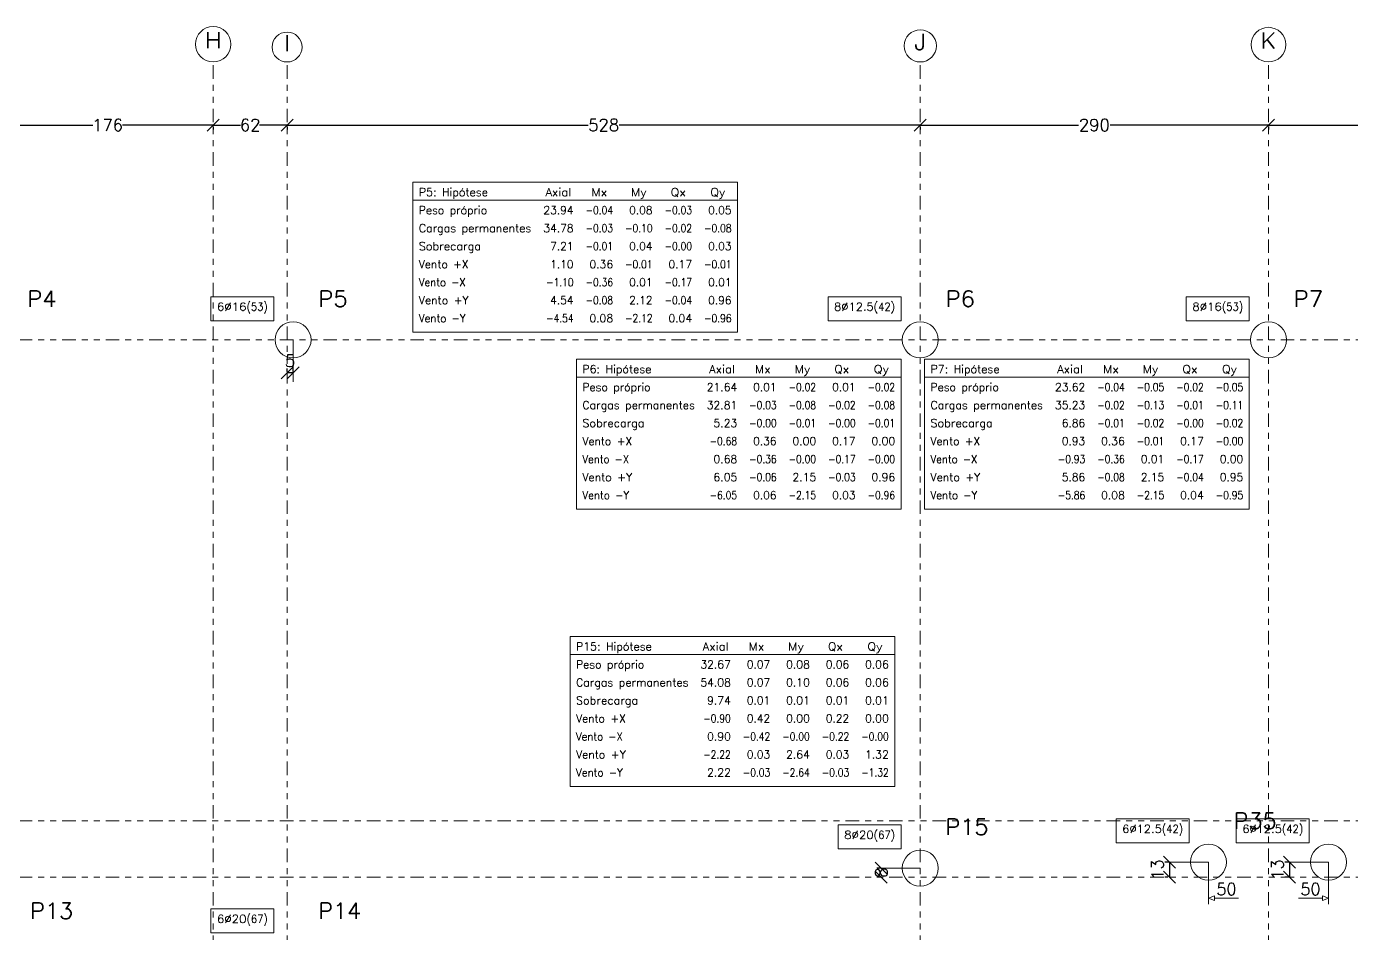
# Model space of a CAD drawing. Header units: metres. Extents: x 0 to 119, y 0 to 84.
# Drawn here: x 62.32 to 84.4, y 31.23 to 46.34 of the extents above; entities that cross this region are included whole.
import ezdxf
from ezdxf.enums import TextEntityAlignment as Align

# ---------------------------------------------------------------- set-up
doc = ezdxf.new("R2010")
doc.units = ezdxf.units.M
doc.linetypes.add('CYPE_RAYAPUNTOPUNTO', pattern=[0.45, 0.225, -0.075, 0, -0.075, 0, -0.075])
for name, color, linetype, lineweight in [('CARGCIM', 7, 'Continuous', 9), ('COTA_COTAS', 2, 'Continuous', 0), ('COTA_FORMAS', 3, 'CYPE_RAYAPUNTOPUNTO', 0), ('COTA_TEXTO', 2, 'Continuous', 0), ('COTAS_REF_LINHAS', 2, 'Continuous', 0), ('SEC_SECAO', 1, 'Continuous', 9)]:
    doc.layers.add(name, color=color, linetype=linetype, lineweight=lineweight)
doc.styles.add('CYPETXT', font='', dxfattribs={"height": 0.2})
doc.styles.add('CYPETXT_0.3', font='', dxfattribs={"height": 0.2})
doc.styles.get('CYPETXT').set_extended_font_data('romans')
doc.styles.get('CYPETXT_0.3').set_extended_font_data('romans')
doc.dimstyles.new('cype_oblique', dxfattribs={"dimtxt": 0.18, "dimasz": 0.18, "dimexe": 0.075, "dimexo": 0.075, "dimgap": 0, "dimtad": 0, "dimdec": 4, "dimzin": 0, "dimdsep": 46, "dimtxsty": 'CYPETXT_0.3', "dimblk": 'OBLIQUE', "dimtsz": 0.1, "dimcen": 0.09, "dimadec": 0, "dimazin": 0, "dimtfac": 1, "dimtdec": 4, "dimtofl": 0, "dimtmove": 2, "dimatfit": 3, "dimfxl": 1, "dimtolj": 1, "dimtzin": 0, "dimarcsym": 0})

# ---------------------------------------------------------------- blocks, each defined once
blk = doc.blocks.new('*D68')
at = {"layer": 'COTA_COTAS', "color": 0, "lineweight": -2, "transparency": 16777216}
for p, q in [((61.814, 44.602), (62.014, 44.802)), ((61.914, 44.702), (63.428, 44.702)), ((61.914, 44.677), (61.914, 44.627)), ((65.434, 44.702), (63.92, 44.702)), ((65.334, 44.602), (65.534, 44.802)), ((65.434, 44.677), (65.434, 44.627))]:
    blk.add_line(p, q, dxfattribs=at)
at = {"layer": 'Defpoints', "color": 0, "transparency": 16777216}
for p in [(61.914, 44.752), (65.434, 44.752), (65.434, 44.702)]:
    blk.add_point(p, dxfattribs=at)
at = {"layer": 'COTA_COTAS', "color": 0, "transparency": 16777216, "insert": (63.674, 44.702), "char_height": 0.2, "attachment_point": 5, "style": 'CYPETXT_0.3'}
blk.add_mtext('\\A1;176', dxfattribs=at)
blk = doc.blocks.new('_OBLIQUE')
at = {"color": 0, "linetype": 'ByBlock', "lineweight": -2}
blk.add_line((-0.5, -0.5), (0.5, 0.5), dxfattribs=at)
blk = doc.blocks.new('*D69')
at = {"layer": 'COTA_COTAS', "color": 0, "lineweight": -2, "transparency": 16777216}
for p, q in [((65.334, 44.602), (65.534, 44.802)), ((65.434, 44.702), (65.89, 44.702)), ((65.434, 44.677), (65.434, 44.627)), ((66.664, 44.702), (66.207, 44.702)), ((66.564, 44.602), (66.764, 44.802)), ((66.664, 44.677), (66.664, 44.627))]:
    blk.add_line(p, q, dxfattribs=at)
at = {"layer": 'Defpoints', "color": 0, "transparency": 16777216}
for p in [(65.434, 44.752), (66.664, 44.752), (66.664, 44.702)]:
    blk.add_point(p, dxfattribs=at)
at = {"layer": 'COTA_COTAS', "color": 0, "transparency": 16777216, "insert": (66.049, 44.702), "char_height": 0.2, "attachment_point": 5, "style": 'CYPETXT_0.3'}
blk.add_mtext('\\A1;62', dxfattribs=at)
blk = doc.blocks.new('*D70')
at = {"layer": 'COTA_COTAS', "color": 0, "lineweight": -2, "transparency": 16777216}
for p, q in [((66.564, 44.602), (66.764, 44.802)), ((66.664, 44.702), (71.678, 44.702)), ((66.664, 44.677), (66.664, 44.627)), ((77.214, 44.702), (72.199, 44.702)), ((77.114, 44.602), (77.314, 44.802)), ((77.214, 44.677), (77.214, 44.627))]:
    blk.add_line(p, q, dxfattribs=at)
at = {"layer": 'Defpoints', "color": 0, "transparency": 16777216}
for p in [(66.664, 44.752), (77.214, 44.752), (77.214, 44.702)]:
    blk.add_point(p, dxfattribs=at)
at = {"layer": 'COTA_COTAS', "color": 0, "transparency": 16777216, "insert": (71.939, 44.702), "char_height": 0.2, "attachment_point": 5, "style": 'CYPETXT_0.3'}
blk.add_mtext('\\A1;528', dxfattribs=at)
blk = doc.blocks.new('*D71')
at = {"layer": 'COTA_COTAS', "color": 0, "lineweight": -2, "transparency": 16777216}
for p, q in [((77.114, 44.602), (77.314, 44.802)), ((77.214, 44.702), (79.852, 44.702)), ((77.214, 44.677), (77.214, 44.627)), ((83.014, 44.702), (80.376, 44.702)), ((82.914, 44.602), (83.114, 44.802)), ((83.014, 44.677), (83.014, 44.627))]:
    blk.add_line(p, q, dxfattribs=at)
at = {"layer": 'Defpoints', "color": 0, "transparency": 16777216}
for p in [(77.214, 44.752), (83.014, 44.752), (83.014, 44.702)]:
    blk.add_point(p, dxfattribs=at)
at = {"layer": 'COTA_COTAS', "color": 0, "transparency": 16777216, "insert": (80.114, 44.702), "char_height": 0.2, "attachment_point": 5, "style": 'CYPETXT_0.3'}
blk.add_mtext('\\A1;290', dxfattribs=at)
blk = doc.blocks.new('*D72')
at = {"layer": 'COTA_COTAS', "color": 0, "lineweight": -2, "transparency": 16777216}
for p, q in [((82.914, 44.602), (83.114, 44.802)), ((83.014, 44.702), (88.253, 44.702)), ((83.014, 44.677), (83.014, 44.627)), ((94.014, 44.702), (88.774, 44.702)), ((93.914, 44.602), (94.114, 44.802)), ((94.014, 44.677), (94.014, 44.627))]:
    blk.add_line(p, q, dxfattribs=at)
at = {"layer": 'Defpoints', "color": 0, "transparency": 16777216}
for p in [(83.014, 44.752), (94.014, 44.752), (94.014, 44.702)]:
    blk.add_point(p, dxfattribs=at)
at = {"layer": 'COTA_COTAS', "color": 0, "transparency": 16777216, "insert": (88.514, 44.702), "char_height": 0.2, "attachment_point": 5, "style": 'CYPETXT_0.3'}
blk.add_mtext('\\A1;550', dxfattribs=at)
blk = doc.blocks.new('*D77')
at = {"layer": 'COTA_COTAS', "color": 0, "lineweight": -2, "transparency": 16777216}
for p, q in [((66.5638, 40.47223), (66.7638, 40.67223)), ((66.6638, 40.47223), (66.8638, 40.67223)), ((66.6638, 40.59723), (66.6638, 40.64723)), ((66.7638, 40.59723), (66.7638, 40.64723)), ((66.7638, 40.57223), (66.6638, 40.57223))]:
    blk.add_line(p, q, dxfattribs=at)
at = {"layer": 'Defpoints', "color": 0, "transparency": 16777216}
for p in [(66.6638, 40.57223), (66.6638, 40.52223), (66.7638, 40.52223)]:
    blk.add_point(p, dxfattribs=at)
at = {"layer": 'COTA_COTAS', "color": 0, "transparency": 16777216, "insert": (66.7138, 40.77223), "char_height": 0.2, "attachment_point": 5, "style": 'CYPETXT_0.3'}
blk.add_mtext('\\A1;5', dxfattribs=at)
blk = doc.blocks.new('*D83')
at = {"layer": 'COTA_COTAS', "color": 0, "lineweight": -2, "transparency": 16777216}
for p, q in [((76.664, 32.222), (76.464, 32.422)), ((76.664, 32.072), (76.464, 32.272)), ((76.539, 32.322), (76.489, 32.322)), ((76.564, 32.322), (76.564, 32.315)), ((76.539, 32.172), (76.489, 32.172)), ((76.564, 32.172), (76.564, 32.179))]:
    blk.add_line(p, q, dxfattribs=at)
at = {"layer": 'Defpoints', "color": 0, "transparency": 16777216}
for p in [(76.614, 32.322), (76.564, 32.172), (76.614, 32.172)]:
    blk.add_point(p, dxfattribs=at)
at = {"layer": 'COTA_COTAS', "color": 0, "transparency": 16777216, "insert": (76.564, 32.247), "char_height": 0.2, "attachment_point": 5, "rotation": 90, "style": 'CYPETXT_0.3'}
blk.add_mtext('\\A1;8', dxfattribs=at)
blk = doc.blocks.new('*D86')
at = {"layer": 'COTA_COTAS', "color": 0, "lineweight": -2, "transparency": 16777216}
for p, q in [((83.4638, 32.32223), (83.2638, 32.52223)), ((83.4638, 32.07223), (83.2638, 32.27223)), ((83.3388, 32.42223), (83.2888, 32.42223)), ((83.3638, 32.42223), (83.3638, 32.17223)), ((83.3388, 32.17223), (83.2888, 32.17223))]:
    blk.add_line(p, q, dxfattribs=at)
at = {"layer": 'Defpoints', "color": 0, "transparency": 16777216}
for p in [(83.4138, 32.42223), (83.3638, 32.17223), (83.4138, 32.17223)]:
    blk.add_point(p, dxfattribs=at)
at = {"layer": 'COTA_COTAS', "color": 0, "transparency": 16777216, "insert": (83.1638, 32.29723), "char_height": 0.2, "attachment_point": 5, "rotation": 90, "style": 'CYPETXT_0.3'}
blk.add_mtext('\\A1;13', dxfattribs=at)
blk = doc.blocks.new('*D87')
at = {"layer": 'COTA_COTAS', "color": 0, "lineweight": -2, "transparency": 16777216}
for p, q in [((81.4638, 32.32223), (81.2638, 32.52223)), ((81.4638, 32.07223), (81.2638, 32.27223)), ((81.3388, 32.42223), (81.2888, 32.42223)), ((81.3638, 32.42223), (81.3638, 32.17223)), ((81.3388, 32.17223), (81.2888, 32.17223))]:
    blk.add_line(p, q, dxfattribs=at)
at = {"layer": 'Defpoints', "color": 0, "transparency": 16777216}
for p in [(81.4138, 32.42223), (81.3638, 32.17223), (81.4138, 32.17223)]:
    blk.add_point(p, dxfattribs=at)
at = {"layer": 'COTA_COTAS', "color": 0, "transparency": 16777216, "insert": (81.1638, 32.29723), "char_height": 0.2, "attachment_point": 5, "rotation": 90, "style": 'CYPETXT_0.3'}
blk.add_mtext('\\A1;13', dxfattribs=at)

msp = doc.modelspace()

# ---------------------------------------------------------------- linework, layer by layer
at = {"layer": 'CARGCIM'}
for p, q in [((68.7592, 43.45014), (74.1692, 43.45014)), ((71.4838, 40.50223), (76.8938, 40.50223)), ((77.2838, 40.50223), (82.6938, 40.50223)), ((71.37786, 35.88141), (76.78786, 35.88141))]:
    msp.add_line(p, q, dxfattribs=at)
for points in [[(68.7592, 41.25014), (74.1692, 41.25014), (74.1692, 43.75014), (68.7592, 43.75014), (68.7592, 41.25014)], [(65.3958, 41.44223), (66.4438, 41.44223), (66.4438, 41.84223), (65.3958, 41.84223), (65.3958, 41.44223)], [(75.6778, 41.44223), (76.8938, 41.44223), (76.8938, 41.84223), (75.6778, 41.84223), (75.6778, 41.44223)], [(81.6458, 41.44223), (82.6938, 41.44223), (82.6938, 41.84223), (81.6458, 41.84223), (81.6458, 41.44223)], [(71.4838, 38.30223), (76.8938, 38.30223), (76.8938, 40.80223), (71.4838, 40.80223), (71.4838, 38.30223)], [(77.2838, 38.30223), (82.6938, 38.30223), (82.6938, 40.80223), (77.2838, 40.80223), (77.2838, 38.30223)], [(71.37786, 33.68141), (76.78786, 33.68141), (76.78786, 36.18141), (71.37786, 36.18141), (71.37786, 33.68141)], [(80.4778, 32.74223), (81.6938, 32.74223), (81.6938, 33.14223), (80.4778, 33.14223), (80.4778, 32.74223)], [(82.4778, 32.74223), (83.6938, 32.74223), (83.6938, 33.14223), (82.4778, 33.14223), (82.4778, 32.74223)], [(75.8458, 32.64223), (76.8938, 32.64223), (76.8938, 33.04223), (75.8458, 33.04223), (75.8458, 32.64223)], [(65.3958, 31.24223), (66.4438, 31.24223), (66.4438, 31.64223), (65.3958, 31.64223), (65.3958, 31.24223)]]:
    msp.add_lwpolyline(points, close=True, dxfattribs=at)
at = {"layer": 'COTA_COTAS'}
for p, q in [((66.7638, 41.12223), (66.7638, 40.42223)), ((77.2138, 32.32223), (76.5138, 32.32223)), ((82.0138, 32.42223), (81.3138, 32.42223)), ((82.0138, 32.42223), (82.0138, 31.72223)), ((84.0138, 32.42223), (83.3138, 32.42223)), ((84.0138, 32.42223), (84.0138, 31.72223))]:
    msp.add_line(p, q, dxfattribs=at)
for points in [[(82.5138, 31.82223), (82.1138, 31.82223), (82.1138, 31.86223), (82.0138, 31.82223), (82.1138, 31.78223), (82.1138, 31.82223)], [(83.5138, 31.82223), (83.9138, 31.82223), (83.9138, 31.78223), (84.0138, 31.82223), (83.9138, 31.86223), (83.9138, 31.82223)]]:
    msp.add_lwpolyline(points, dxfattribs=at)
at = {"layer": 'COTA_FORMAS'}
for p, q in [((65.4338, 17.92223), (65.4338, 45.75223)), ((66.6638, 17.92223), (66.6638, 45.75223)), ((77.2138, 17.92223), (77.2138, 45.75223)), ((83.0138, 17.92223), (83.0138, 45.75223)), ((23.0438, 41.12223), (108.6738, 41.12223)), ((23.0438, 33.11023), (108.6738, 33.11023)), ((23.0438, 32.17223), (108.6738, 32.17223))]:
    msp.add_line(p, q, dxfattribs=at)
at = {"layer": 'COTAS_REF_LINHAS'}
for centre, radius in [((65.4338, 46.04797), 0.29574), ((66.6638, 46.00146), 0.24923), ((77.2138, 46.02056), 0.26833), ((83.0138, 46.04112), 0.28889)]:
    msp.add_circle(centre, radius, dxfattribs=at)
at = {"layer": 'SEC_SECAO'}
for centre in [(66.7638, 41.12223), (77.2138, 41.12223), (83.0138, 41.12223), (82.0138, 32.42223), (84.0138, 32.42223), (77.2138, 32.32223)]:
    msp.add_circle(centre, 0.3, dxfattribs=at)

# ---------------------------------------------------------------- texts
at = {"layer": 'CARGCIM', "style": 'CYPETXT'}
for s, height, width, p, p2 in [('P5: Hipótese', 0.1333333, 0.865971, (68.8592, 43.51681), (70.0092, 43.51681)), ('Axial', 0.133333, 0.951801, (70.9692, 43.51681), (71.4012, 43.51681)), ('Mx', 0.133333, 1.003182, (71.7342, 43.51681), (71.9982, 43.51681)), ('My', 0.133333, 1.027467, (72.3922, 43.51681), (72.6562, 43.51681)), ('Qx', 0.133333, 1.013425, (73.0552, 43.51681), (73.3092, 43.51681)), ('Qy', 0.133333, 1.039215, (73.7132, 43.51681), (73.9672, 43.51681)), ('Peso próprio', 0.1333333, 0.856821, (68.8592, 43.21681), (69.9972, 43.21681)), ('23.94', 0.133333, 0.869846, (70.9332, 43.21681), (71.4372, 43.21681)), ('-0.04', 0.133333, 0.742202, (71.6372, 43.21681), (72.0952, 43.21681)), ('0.08', 0.133333, 0.869207, (72.3612, 43.21681), (72.7532, 43.21681)), ('-0.03', 0.133333, 0.742202, (72.9532, 43.21681), (73.4112, 43.21681)), ('0.05', 0.133333, 0.869207, (73.6772, 43.21681), (74.0692, 43.21681)), ('Cargas permanentes', 0.1333333, 0.869405, (68.8592, 42.91681), (70.7332, 42.91681)), ('34.78', 0.133333, 0.869846, (70.9332, 42.91681), (71.4372, 42.91681)), ('-0.03', 0.133333, 0.742202, (71.6372, 42.91681), (72.0952, 42.91681)), ('-0.10', 0.133333, 0.742202, (72.2952, 42.91681), (72.7532, 42.91681)), ('-0.02', 0.133333, 0.742202, (72.9532, 42.91681), (73.4112, 42.91681)), ('-0.08', 0.133333, 0.742202, (73.6112, 42.91681), (74.0692, 42.91681)), ('Sobrecarga', 0.133333, 0.9085, (68.8592, 42.61681), (69.8952, 42.61681)), ('7.21', 0.133333, 0.869207, (71.0452, 42.61681), (71.4372, 42.61681)), ('-0.01', 0.133333, 0.742202, (71.6372, 42.61681), (72.0952, 42.61681)), ('0.04', 0.133333, 0.869207, (72.3612, 42.61681), (72.7532, 42.61681)), ('-0.00', 0.133333, 0.742202, (72.9532, 42.61681), (73.4112, 42.61681)), ('0.03', 0.133333, 0.869207, (73.6772, 42.61681), (74.0692, 42.61681)), ('Vento +X', 0.133333, 0.843748, (68.8592, 42.31681), (69.6892, 42.31681)), ('1.10', 0.133333, 0.869207, (71.0452, 42.31681), (71.4372, 42.31681)), ('0.36', 0.133333, 0.869207, (71.7032, 42.31681), (72.0952, 42.31681)), ('-0.01', 0.133333, 0.742202, (72.2952, 42.31681), (72.7532, 42.31681)), ('0.17', 0.133333, 0.869207, (73.0192, 42.31681), (73.4112, 42.31681)), ('-0.01', 0.133333, 0.742202, (73.6112, 42.31681), (74.0692, 42.31681)), ('Vento -X', 0.133333, 0.79292, (68.8592, 42.01681), (69.6392, 42.01681)), ('-1.10', 0.133333, 0.742202, (70.9792, 42.01681), (71.4372, 42.01681)), ('-0.36', 0.133333, 0.742202, (71.6372, 42.01681), (72.0952, 42.01681)), ('0.01', 0.133333, 0.869207, (72.3612, 42.01681), (72.7532, 42.01681)), ('-0.17', 0.133333, 0.742202, (72.9532, 42.01681), (73.4112, 42.01681)), ('0.01', 0.133333, 0.869207, (73.6772, 42.01681), (74.0692, 42.01681)), ('P4', 0.266667, 0.934784, (62.3338, 41.67556), (62.8258, 41.67556)), ('6%%c16', 0.133333, 0.969477, (65.4958, 41.6089), (65.9878, 41.6089)), ('(53)', 0.133333, 0.812098, (65.9878, 41.6089), (66.3438, 41.6089)), ('P5', 0.266667, 0.934784, (67.1838, 41.67556), (67.6758, 41.67556)), ('Vento +Y', 0.133333, 0.854632, (68.8592, 41.71681), (69.6892, 41.71681)), ('4.54', 0.133333, 0.869207, (71.0452, 41.71681), (71.4372, 41.71681)), ('-0.08', 0.133333, 0.742202, (71.6372, 41.71681), (72.0952, 41.71681)), ('2.12', 0.133333, 0.869207, (72.3612, 41.71681), (72.7532, 41.71681)), ('-0.04', 0.133333, 0.742202, (72.9532, 41.71681), (73.4112, 41.71681)), ('0.96', 0.133333, 0.869207, (73.6772, 41.71681), (74.0692, 41.71681)), ('8%%c12.5', 0.133333, 0.940679, (75.7778, 41.6089), (76.4378, 41.6089)), ('(42)', 0.133333, 0.812098, (76.4378, 41.6089), (76.7938, 41.6089)), ('P6', 0.266667, 0.934784, (77.6338, 41.67556), (78.1258, 41.67556)), ('8%%c16', 0.133333, 0.969477, (81.7458, 41.6089), (82.2378, 41.6089)), ('(53)', 0.133333, 0.812098, (82.2378, 41.6089), (82.5938, 41.6089)), ('P7', 0.266667, 0.934784, (83.4338, 41.67556), (83.9258, 41.67556)), ('Vento -Y', 0.133333, 0.803148, (68.8592, 41.41681), (69.6392, 41.41681)), ('-4.54', 0.133333, 0.742202, (70.9792, 41.41681), (71.4372, 41.41681)), ('0.08', 0.133333, 0.869207, (71.7032, 41.41681), (72.0952, 41.41681)), ('-2.12', 0.133333, 0.742202, (72.2952, 41.41681), (72.7532, 41.41681)), ('0.04', 0.133333, 0.869207, (73.0192, 41.41681), (73.4112, 41.41681)), ('-0.96', 0.133333, 0.742202, (73.6112, 41.41681), (74.0692, 41.41681)), ('P6: Hipótese', 0.1333333, 0.865971, (71.5838, 40.5689), (72.7338, 40.5689)), ('Axial', 0.133333, 0.951801, (73.6938, 40.5689), (74.1258, 40.5689)), ('Mx', 0.133333, 1.003182, (74.4588, 40.5689), (74.7228, 40.5689)), ('My', 0.133333, 1.027467, (75.1168, 40.5689), (75.3808, 40.5689)), ('Qx', 0.133333, 1.013425, (75.7798, 40.5689), (76.0338, 40.5689)), ('Qy', 0.133333, 1.039215, (76.4378, 40.5689), (76.6918, 40.5689)), ('P7: Hipótese', 0.1333333, 0.865971, (77.3838, 40.5689), (78.5338, 40.5689)), ('Axial', 0.133333, 0.951801, (79.4938, 40.5689), (79.9258, 40.5689)), ('Mx', 0.133333, 1.003182, (80.2588, 40.5689), (80.5228, 40.5689)), ('My', 0.133333, 1.027467, (80.9168, 40.5689), (81.1808, 40.5689)), ('Qx', 0.133333, 1.013425, (81.5798, 40.5689), (81.8338, 40.5689)), ('Qy', 0.133333, 1.039215, (82.2378, 40.5689), (82.4918, 40.5689)), ('Peso próprio', 0.1333333, 0.856821, (71.5838, 40.2689), (72.7218, 40.2689)), ('21.64', 0.133333, 0.869846, (73.6578, 40.2689), (74.1618, 40.2689)), ('0.01', 0.133333, 0.869207, (74.4278, 40.2689), (74.8198, 40.2689)), ('-0.02', 0.133333, 0.742202, (75.0198, 40.2689), (75.4778, 40.2689)), ('0.01', 0.133333, 0.869207, (75.7438, 40.2689), (76.1358, 40.2689)), ('-0.02', 0.133333, 0.742202, (76.3358, 40.2689), (76.7938, 40.2689)), ('Peso próprio', 0.1333333, 0.856821, (77.3838, 40.2689), (78.5218, 40.2689)), ('23.62', 0.133333, 0.869846, (79.4578, 40.2689), (79.9618, 40.2689)), ('-0.04', 0.133333, 0.742202, (80.1618, 40.2689), (80.6198, 40.2689)), ('-0.05', 0.133333, 0.742202, (80.8198, 40.2689), (81.2778, 40.2689)), ('-0.02', 0.133333, 0.742202, (81.4778, 40.2689), (81.9358, 40.2689)), ('-0.05', 0.133333, 0.742202, (82.1358, 40.2689), (82.5938, 40.2689)), ('Cargas permanentes', 0.1333333, 0.869405, (71.5838, 39.9689), (73.4578, 39.9689)), ('32.81', 0.133333, 0.869846, (73.6578, 39.9689), (74.1618, 39.9689)), ('-0.03', 0.133333, 0.742202, (74.3618, 39.9689), (74.8198, 39.9689)), ('-0.08', 0.133333, 0.742202, (75.0198, 39.9689), (75.4778, 39.9689)), ('-0.02', 0.133333, 0.742202, (75.6778, 39.9689), (76.1358, 39.9689)), ('-0.08', 0.133333, 0.742202, (76.3358, 39.9689), (76.7938, 39.9689)), ('Cargas permanentes', 0.1333333, 0.869405, (77.3838, 39.9689), (79.2578, 39.9689)), ('35.23', 0.133333, 0.869846, (79.4578, 39.9689), (79.9618, 39.9689)), ('-0.02', 0.133333, 0.742202, (80.1618, 39.9689), (80.6198, 39.9689)), ('-0.13', 0.133333, 0.742202, (80.8198, 39.9689), (81.2778, 39.9689)), ('-0.01', 0.133333, 0.742202, (81.4778, 39.9689), (81.9358, 39.9689)), ('-0.11', 0.133333, 0.742202, (82.1358, 39.9689), (82.5938, 39.9689)), ('Sobrecarga', 0.133333, 0.9085, (71.5838, 39.6689), (72.6198, 39.6689)), ('5.23', 0.133333, 0.869207, (73.7698, 39.6689), (74.1618, 39.6689)), ('-0.00', 0.133333, 0.742202, (74.3618, 39.6689), (74.8198, 39.6689)), ('-0.01', 0.133333, 0.742202, (75.0198, 39.6689), (75.4778, 39.6689)), ('-0.00', 0.133333, 0.742202, (75.6778, 39.6689), (76.1358, 39.6689)), ('-0.01', 0.133333, 0.742202, (76.3358, 39.6689), (76.7938, 39.6689)), ('Sobrecarga', 0.133333, 0.9085, (77.3838, 39.6689), (78.4198, 39.6689)), ('6.86', 0.133333, 0.869207, (79.5698, 39.6689), (79.9618, 39.6689)), ('-0.01', 0.133333, 0.742202, (80.1618, 39.6689), (80.6198, 39.6689)), ('-0.02', 0.133333, 0.742202, (80.8198, 39.6689), (81.2778, 39.6689)), ('-0.00', 0.133333, 0.742202, (81.4778, 39.6689), (81.9358, 39.6689)), ('-0.02', 0.133333, 0.742202, (82.1358, 39.6689), (82.5938, 39.6689)), ('Vento +X', 0.133333, 0.843748, (71.5838, 39.3689), (72.4138, 39.3689)), ('-0.68', 0.133333, 0.742202, (73.7038, 39.3689), (74.1618, 39.3689)), ('0.36', 0.133333, 0.869207, (74.4278, 39.3689), (74.8198, 39.3689)), ('0.00', 0.133333, 0.869207, (75.0858, 39.3689), (75.4778, 39.3689)), ('0.17', 0.133333, 0.869207, (75.7438, 39.3689), (76.1358, 39.3689)), ('0.00', 0.133333, 0.869207, (76.4018, 39.3689), (76.7938, 39.3689)), ('Vento +X', 0.133333, 0.843748, (77.3838, 39.3689), (78.2138, 39.3689)), ('0.93', 0.133333, 0.869207, (79.5698, 39.3689), (79.9618, 39.3689)), ('0.36', 0.133333, 0.869207, (80.2278, 39.3689), (80.6198, 39.3689)), ('-0.01', 0.133333, 0.742202, (80.8198, 39.3689), (81.2778, 39.3689)), ('0.17', 0.133333, 0.869207, (81.5438, 39.3689), (81.9358, 39.3689)), ('-0.00', 0.133333, 0.742202, (82.1358, 39.3689), (82.5938, 39.3689)), ('Vento -X', 0.133333, 0.79292, (71.5838, 39.0689), (72.3638, 39.0689)), ('0.68', 0.133333, 0.869207, (73.7698, 39.0689), (74.1618, 39.0689)), ('-0.36', 0.133333, 0.742202, (74.3618, 39.0689), (74.8198, 39.0689)), ('-0.00', 0.133333, 0.742202, (75.0198, 39.0689), (75.4778, 39.0689)), ('-0.17', 0.133333, 0.742202, (75.6778, 39.0689), (76.1358, 39.0689)), ('-0.00', 0.133333, 0.742202, (76.3358, 39.0689), (76.7938, 39.0689)), ('Vento -X', 0.133333, 0.79292, (77.3838, 39.0689), (78.1638, 39.0689)), ('-0.93', 0.133333, 0.742202, (79.5038, 39.0689), (79.9618, 39.0689)), ('-0.36', 0.133333, 0.742202, (80.1618, 39.0689), (80.6198, 39.0689)), ('0.01', 0.133333, 0.869207, (80.8858, 39.0689), (81.2778, 39.0689)), ('-0.17', 0.133333, 0.742202, (81.4778, 39.0689), (81.9358, 39.0689)), ('0.00', 0.133333, 0.869207, (82.2018, 39.0689), (82.5938, 39.0689)), ('Vento +Y', 0.133333, 0.854632, (71.5838, 38.7689), (72.4138, 38.7689)), ('6.05', 0.133333, 0.869207, (73.7698, 38.7689), (74.1618, 38.7689)), ('-0.06', 0.133333, 0.742202, (74.3618, 38.7689), (74.8198, 38.7689)), ('2.15', 0.133333, 0.869207, (75.0858, 38.7689), (75.4778, 38.7689)), ('-0.03', 0.133333, 0.742202, (75.6778, 38.7689), (76.1358, 38.7689)), ('0.96', 0.133333, 0.869207, (76.4018, 38.7689), (76.7938, 38.7689)), ('Vento +Y', 0.133333, 0.854632, (77.3838, 38.7689), (78.2138, 38.7689)), ('5.86', 0.133333, 0.869207, (79.5698, 38.7689), (79.9618, 38.7689)), ('-0.08', 0.133333, 0.742202, (80.1618, 38.7689), (80.6198, 38.7689)), ('2.15', 0.133333, 0.869207, (80.8858, 38.7689), (81.2778, 38.7689)), ('-0.04', 0.133333, 0.742202, (81.4778, 38.7689), (81.9358, 38.7689)), ('0.95', 0.133333, 0.869207, (82.2018, 38.7689), (82.5938, 38.7689)), ('Vento -Y', 0.133333, 0.803148, (71.5838, 38.4689), (72.3638, 38.4689)), ('-6.05', 0.133333, 0.742202, (73.7038, 38.4689), (74.1618, 38.4689)), ('0.06', 0.133333, 0.869207, (74.4278, 38.4689), (74.8198, 38.4689)), ('-2.15', 0.133333, 0.742202, (75.0198, 38.4689), (75.4778, 38.4689)), ('0.03', 0.133333, 0.869207, (75.7438, 38.4689), (76.1358, 38.4689)), ('-0.96', 0.133333, 0.742202, (76.3358, 38.4689), (76.7938, 38.4689)), ('Vento -Y', 0.133333, 0.803148, (77.3838, 38.4689), (78.1638, 38.4689)), ('-5.86', 0.133333, 0.742202, (79.5038, 38.4689), (79.9618, 38.4689)), ('0.08', 0.133333, 0.869207, (80.2278, 38.4689), (80.6198, 38.4689)), ('-2.15', 0.133333, 0.742202, (80.8198, 38.4689), (81.2778, 38.4689)), ('0.04', 0.133333, 0.869207, (81.5438, 38.4689), (81.9358, 38.4689)), ('-0.95', 0.133333, 0.742202, (82.1358, 38.4689), (82.5938, 38.4689)), ('P15: Hipótese', 0.1333333, 0.86651, (71.47786, 35.94808), (72.73986, 35.94808)), ('Axial', 0.133333, 0.951801, (73.58786, 35.94808), (74.01986, 35.94808)), ('Mx', 0.133333, 1.003182, (74.35286, 35.94808), (74.61686, 35.94808)), ('My', 0.133333, 1.027467, (75.01086, 35.94808), (75.27486, 35.94808)), ('Qx', 0.133333, 1.013425, (75.67386, 35.94808), (75.92786, 35.94808)), ('Qy', 0.133333, 1.039215, (76.33186, 35.94808), (76.58586, 35.94808)), ('Peso próprio', 0.1333333, 0.856821, (71.47786, 35.64808), (72.61586, 35.64808)), ('32.67', 0.133333, 0.869846, (73.55186, 35.64808), (74.05586, 35.64808)), ('0.07', 0.133333, 0.869207, (74.32186, 35.64808), (74.71386, 35.64808)), ('0.08', 0.133333, 0.869207, (74.97986, 35.64808), (75.37186, 35.64808)), ('0.06', 0.133333, 0.869207, (75.63786, 35.64808), (76.02986, 35.64808)), ('0.06', 0.133333, 0.869207, (76.29586, 35.64808), (76.68786, 35.64808)), ('Cargas permanentes', 0.1333333, 0.869405, (71.47786, 35.34808), (73.35186, 35.34808)), ('54.08', 0.133333, 0.869846, (73.55186, 35.34808), (74.05586, 35.34808)), ('0.07', 0.133333, 0.869207, (74.32186, 35.34808), (74.71386, 35.34808)), ('0.10', 0.133333, 0.869207, (74.97986, 35.34808), (75.37186, 35.34808)), ('0.06', 0.133333, 0.869207, (75.63786, 35.34808), (76.02986, 35.34808)), ('0.06', 0.133333, 0.869207, (76.29586, 35.34808), (76.68786, 35.34808)), ('Sobrecarga', 0.133333, 0.9085, (71.47786, 35.04808), (72.51386, 35.04808)), ('9.74', 0.133333, 0.869207, (73.66386, 35.04808), (74.05586, 35.04808)), ('0.01', 0.133333, 0.869207, (74.32186, 35.04808), (74.71386, 35.04808)), ('0.01', 0.133333, 0.869207, (74.97986, 35.04808), (75.37186, 35.04808)), ('0.01', 0.133333, 0.869207, (75.63786, 35.04808), (76.02986, 35.04808)), ('0.01', 0.133333, 0.869207, (76.29586, 35.04808), (76.68786, 35.04808)), ('Vento +X', 0.133333, 0.843748, (71.47786, 34.74808), (72.30786, 34.74808)), ('-0.90', 0.133333, 0.742202, (73.59786, 34.74808), (74.05586, 34.74808)), ('0.42', 0.133333, 0.869207, (74.32186, 34.74808), (74.71386, 34.74808)), ('0.00', 0.133333, 0.869207, (74.97986, 34.74808), (75.37186, 34.74808)), ('0.22', 0.133333, 0.869207, (75.63786, 34.74808), (76.02986, 34.74808)), ('0.00', 0.133333, 0.869207, (76.29586, 34.74808), (76.68786, 34.74808)), ('Vento -X', 0.133333, 0.79292, (71.47786, 34.44808), (72.25786, 34.44808)), ('0.90', 0.133333, 0.869207, (73.66386, 34.44808), (74.05586, 34.44808)), ('-0.42', 0.133333, 0.742202, (74.25586, 34.44808), (74.71386, 34.44808)), ('-0.00', 0.133333, 0.742202, (74.91386, 34.44808), (75.37186, 34.44808)), ('-0.22', 0.133333, 0.742202, (75.57186, 34.44808), (76.02986, 34.44808)), ('-0.00', 0.133333, 0.742202, (76.22986, 34.44808), (76.68786, 34.44808)), ('Vento +Y', 0.133333, 0.854632, (71.47786, 34.14808), (72.30786, 34.14808)), ('-2.22', 0.133333, 0.742202, (73.59786, 34.14808), (74.05586, 34.14808)), ('0.03', 0.133333, 0.869207, (74.32186, 34.14808), (74.71386, 34.14808)), ('2.64', 0.133333, 0.869207, (74.97986, 34.14808), (75.37186, 34.14808)), ('0.03', 0.133333, 0.869207, (75.63786, 34.14808), (76.02986, 34.14808)), ('1.32', 0.133333, 0.869207, (76.29586, 34.14808), (76.68786, 34.14808)), ('Vento -Y', 0.133333, 0.803148, (71.47786, 33.84808), (72.25786, 33.84808)), ('2.22', 0.133333, 0.869207, (73.66386, 33.84808), (74.05586, 33.84808)), ('-0.03', 0.133333, 0.742202, (74.25586, 33.84808), (74.71386, 33.84808)), ('-2.64', 0.133333, 0.742202, (74.91386, 33.84808), (75.37186, 33.84808)), ('-0.03', 0.133333, 0.742202, (75.57186, 33.84808), (76.02986, 33.84808)), ('-1.32', 0.133333, 0.742202, (76.22986, 33.84808), (76.68786, 33.84808)), ('P15', 0.266667, 0.914221, (77.6338, 32.87556), (78.3498, 32.87556)), ('P35', 0.266667, 0.914221, (82.4338, 32.97556), (83.1498, 32.97556)), ('8%%c20', 0.133333, 0.969477, (75.9458, 32.8089), (76.4378, 32.8089)), ('(67)', 0.133333, 0.812098, (76.4378, 32.8089), (76.7938, 32.8089)), ('6%%c12.5', 0.133333, 0.940679, (80.5778, 32.9089), (81.2378, 32.9089)), ('(42)', 0.133333, 0.812098, (81.2378, 32.9089), (81.5938, 32.9089)), ('6%%c12.5', 0.133333, 0.940679, (82.5778, 32.9089), (83.2378, 32.9089)), ('(42)', 0.133333, 0.812098, (83.2378, 32.9089), (83.5938, 32.9089)), ('P13', 0.266667, 0.914221, (62.3838, 31.47556), (63.0998, 31.47556)), ('(67)', 0.133333, 0.812098, (65.9878, 31.4089), (66.3438, 31.4089)), ('P14', 0.266667, 0.914221, (67.1838, 31.47556), (67.8998, 31.47556)), ('6%%c20', 0.133333, 0.969477, (65.4958, 31.4089), (65.9878, 31.4089))]:
    msp.add_text(s, height=height, dxfattribs=dict(at, width=width)).set_placement(p, p2, align=Align.FIT)
at = {"layer": 'COTA_TEXTO', "style": 'CYPETXT', "width": 0.872087}
for p, p2 in [((82.1458, 31.87223), (82.4818, 31.87223)), ((83.5458, 31.87223), (83.8818, 31.87223))]:
    msp.add_text('50', height=0.2, dxfattribs=at).set_placement(p, p2, align=Align.FIT)
at = {"layer": 'COTAS_REF_LINHAS', "style": 'CYPETXT'}
for s, width, p, p2 in [('H', 0.977847, (65.2898, 45.9813), (65.5778, 45.9813)), ('I', 1.054851, (66.6078, 45.93479), (66.7198, 45.93479)), ('J', 0.967373, (77.1138, 45.95389), (77.3138, 45.95389)), ('K', 0.950068, (82.8798, 45.97445), (83.1478, 45.97445))]:
    msp.add_text(s, height=0.26667, dxfattribs=dict(at, width=width)).set_placement(p, p2, align=Align.FIT)

# ---------------------------------------------------------------- dimensions: what is measured, and where the dimension line sits
at = {"layer": 'COTA_COTAS'}
for p1, p2, text, picture, middle in [((61.9138, 44.75223), (65.4338, 44.75223), '176', '*D68', (63.6738, 44.70223)), ((65.4338, 44.75223), (66.6638, 44.75223), '62', '*D69', (66.0488, 44.70223)), ((66.6638, 44.75223), (77.2138, 44.75223), '528', '*D70', (71.9388, 44.70223)), ((77.2138, 44.75223), (83.0138, 44.75223), '290', '*D71', (80.1138, 44.70223)), ((83.0138, 44.75223), (94.0138, 44.75223), '550', '*D72', (88.5138, 44.70223)), ((66.7638, 40.52223), (66.6638, 40.52223), '5', '*D77', (66.7138, 40.77223)), ((81.4138, 32.42223), (81.4138, 32.17223), '13', '*D87', (81.1638, 32.29723)), ((83.4138, 32.42223), (83.4138, 32.17223), '13', '*D86', (83.1638, 32.29723)), ((76.6138, 32.32223), (76.6138, 32.17223), '8', '*D83', (76.5638, 32.24723))]:
    dim = msp.add_aligned_dim(p1=p1, p2=p2, distance=-0.05, text=text, dimstyle='cype_oblique', dxfattribs=at)
    dim.commit()
    dim.dimension.update_dxf_attribs({"geometry": picture, "text_midpoint": middle})

doc.saveas('drawing.dxf')
